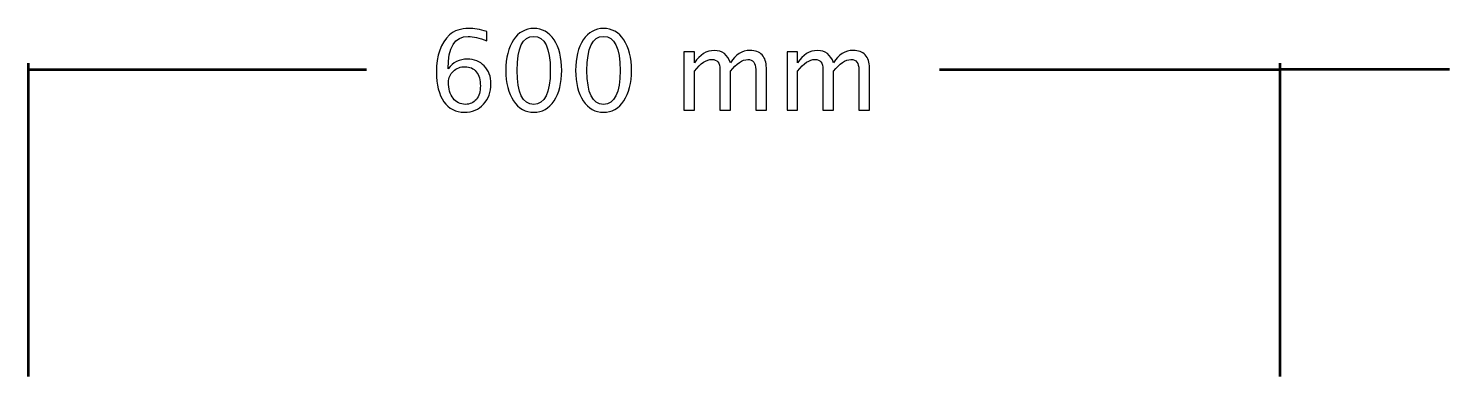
# Model space of a CAD drawing. Header units: centimetres. Extents: x -139 to 139, y -98 to 100.
# Drawn here: x -122 to -53.9, y 23.8 to 40.5 of the extents above; entities that cross this region are included whole.
import ezdxf

# ---------------------------------------------------------------- set-up
doc = ezdxf.new("R2010")
doc.units = ezdxf.units.CM
doc.header["$MEASUREMENT"] = 0
doc.layers.add('Layer 1', color=7, linetype='Continuous')

msp = doc.modelspace()

# ---------------------------------------------------------------- linework, layer by layer
at = {"layer": 'Layer 1'}
for points, knots in [([(-101.88658, 38.52203), (-101.64317, 38.83688), (-101.33713, 38.99475), (-100.96848, 38.99475), (-100.96848, 38.99475), (-100.63422, 38.99475), (-100.36082, 38.88451), (-100.14739, 38.66314), (-100.14739, 38.66314), (-99.93484, 38.44177), (-99.82813, 38.15779), (-99.82813, 37.81118), (-99.82813, 37.81118), (-99.82813, 37.41343), (-99.94719, 37.08622), (-100.1862, 36.82958), (-100.1862, 36.82958), (-100.4252, 36.57293), (-100.72859, 36.44417), (-101.09813, 36.44417), (-101.09813, 36.44417), (-101.51793, 36.44417), (-101.84778, 36.61439), (-102.08502, 36.95393), (-102.08502, 36.95393), (-102.32315, 37.29436), (-102.44221, 37.76532), (-102.44221, 38.36592), (-102.44221, 38.36592), (-102.44221, 39.17555), (-102.23407, 39.7691), (-101.81867, 40.14833), (-101.81867, 40.14833), (-101.5929, 40.35647), (-101.28069, 40.46054), (-100.88293, 40.46054), (-100.88293, 40.46054), (-100.65186, 40.46054), (-100.36523, 40.41292), (-100.02392, 40.31767), (-100.02392, 40.31767), (-100.02392, 40.31767), (-100.02392, 39.87317), (-100.02392, 39.87317), (-100.02392, 39.87317), (-100.38464, 40.01075), (-100.68097, 40.07954), (-100.9138, 40.07954), (-100.9138, 40.07954), (-101.56203, 40.07954), (-101.88658, 39.56008), (-101.88658, 38.52203)], [0, 0, 0, 0, 0.07142857, 0.07142857, 0.07142857, 0.07142857, 0.14285714, 0.14285714, 0.14285714, 0.14285714, 0.21428571, 0.21428571, 0.21428571, 0.21428571, 0.28571429, 0.28571429, 0.28571429, 0.28571429, 0.35714286, 0.35714286, 0.35714286, 0.35714286, 0.42857143, 0.42857143, 0.42857143, 0.42857143, 0.5, 0.5, 0.5, 0.5, 0.57142857, 0.57142857, 0.57142857, 0.57142857, 0.64285714, 0.64285714, 0.64285714, 0.64285714, 0.71428571, 0.71428571, 0.71428571, 0.71428571, 0.78571429, 0.78571429, 0.78571429, 0.78571429, 0.85714286, 0.85714286, 0.85714286, 0.85714286, 1, 1, 1, 1]), ([(-97.7785, 36.44417), (-98.17978, 36.44417), (-98.50345, 36.6285), (-98.74863, 36.99627), (-98.74863, 36.99627), (-98.9947, 37.36404), (-99.11729, 37.84911), (-99.11729, 38.45236), (-99.11729, 38.45236), (-99.11729, 39.0556), (-98.9947, 39.54067), (-98.74863, 39.90844), (-98.74863, 39.90844), (-98.50345, 40.27621), (-98.17978, 40.46054), (-97.7785, 40.46054), (-97.7785, 40.46054), (-97.37545, 40.46054), (-97.05177, 40.2771), (-96.80659, 39.91021), (-96.80659, 39.91021), (-96.5623, 39.54332), (-96.43971, 39.05737), (-96.43971, 38.45236), (-96.43971, 38.45236), (-96.43971, 37.84911), (-96.5623, 37.36404), (-96.80659, 36.99627), (-96.80659, 36.99627), (-97.05177, 36.6285), (-97.37545, 36.44417), (-97.7785, 36.44417)], [0, 0, 0, 0, 0.11111111, 0.11111111, 0.11111111, 0.11111111, 0.22222222, 0.22222222, 0.22222222, 0.22222222, 0.33333333, 0.33333333, 0.33333333, 0.33333333, 0.44444444, 0.44444444, 0.44444444, 0.44444444, 0.55555556, 0.55555556, 0.55555556, 0.55555556, 0.66666667, 0.66666667, 0.66666667, 0.66666667, 0.77777778, 0.77777778, 0.77777778, 0.77777778, 1, 1, 1, 1]), ([(-94.43241, 36.44417), (-94.83369, 36.44417), (-95.15736, 36.6285), (-95.40254, 36.99627), (-95.40254, 36.99627), (-95.64861, 37.36404), (-95.7712, 37.84911), (-95.7712, 38.45236), (-95.7712, 38.45236), (-95.7712, 39.0556), (-95.64861, 39.54067), (-95.40254, 39.90844), (-95.40254, 39.90844), (-95.15736, 40.27621), (-94.83369, 40.46054), (-94.43241, 40.46054), (-94.43241, 40.46054), (-94.02936, 40.46054), (-93.70568, 40.2771), (-93.4605, 39.91021), (-93.4605, 39.91021), (-93.21621, 39.54332), (-93.09362, 39.05737), (-93.09362, 38.45236), (-93.09362, 38.45236), (-93.09362, 37.84911), (-93.21621, 37.36404), (-93.4605, 36.99627), (-93.4605, 36.99627), (-93.70568, 36.6285), (-94.02936, 36.44417), (-94.43241, 36.44417)], [0, 0, 0, 0, 0.11111111, 0.11111111, 0.11111111, 0.11111111, 0.22222222, 0.22222222, 0.22222222, 0.22222222, 0.33333333, 0.33333333, 0.33333333, 0.33333333, 0.44444444, 0.44444444, 0.44444444, 0.44444444, 0.55555556, 0.55555556, 0.55555556, 0.55555556, 0.66666667, 0.66666667, 0.66666667, 0.66666667, 0.77777778, 0.77777778, 0.77777778, 0.77777778, 1, 1, 1, 1]), ([(-97.77938, 36.82517), (-97.24933, 36.82517), (-96.98475, 37.36756), (-96.98475, 38.45236), (-96.98475, 38.45236), (-96.98475, 39.53715), (-97.24933, 40.07954), (-97.77938, 40.07954), (-97.77938, 40.07954), (-98.30766, 40.07954), (-98.57224, 39.53715), (-98.57224, 38.45236), (-98.57224, 38.45236), (-98.57224, 37.36756), (-98.30766, 36.82517), (-97.77938, 36.82517)], [0, 0, 0, 0, 0.2, 0.2, 0.2, 0.2, 0.4, 0.4, 0.4, 0.4, 0.6, 0.6, 0.6, 0.6, 1, 1, 1, 1]), ([(-94.43329, 36.82517), (-93.90324, 36.82517), (-93.63866, 37.36756), (-93.63866, 38.45236), (-93.63866, 38.45236), (-93.63866, 39.53715), (-93.90324, 40.07954), (-94.43329, 40.07954), (-94.43329, 40.07954), (-94.96157, 40.07954), (-95.22615, 39.53715), (-95.22615, 38.45236), (-95.22615, 38.45236), (-95.22615, 37.36756), (-94.96157, 36.82517), (-94.43329, 36.82517)], [0, 0, 0, 0, 0.2, 0.2, 0.2, 0.2, 0.4, 0.4, 0.4, 0.4, 0.6, 0.6, 0.6, 0.6, 1, 1, 1, 1]), ([(-90.57655, 36.53942), (-90.57655, 36.53942), (-90.57655, 39.344), (-90.57655, 39.344), (-90.57655, 39.344), (-90.57655, 39.344), (-90.06855, 39.344), (-90.06855, 39.344), (-90.06855, 39.344), (-90.06855, 39.344), (-90.06855, 38.81395), (-90.06855, 38.81395), (-90.06855, 38.81395), (-89.82073, 39.20642), (-89.50323, 39.40221), (-89.11429, 39.40221), (-89.11429, 39.40221), (-88.73946, 39.40221), (-88.48458, 39.20642), (-88.34876, 38.81395), (-88.34876, 38.81395), (-88.10799, 39.20994), (-87.79402, 39.4075), (-87.40861, 39.4075), (-87.40861, 39.4075), (-87.16255, 39.4075), (-86.97117, 39.33518), (-86.83447, 39.18966), (-86.83447, 39.18966), (-86.69776, 39.04414), (-86.62897, 38.84041), (-86.62897, 38.57847), (-86.62897, 38.57847), (-86.62897, 38.57847), (-86.62897, 36.53942), (-86.62897, 36.53942), (-86.62897, 36.53942), (-86.62897, 36.53942), (-87.13697, 36.53942), (-87.13697, 36.53942), (-87.13697, 36.53942), (-87.13697, 36.53942), (-87.13697, 38.49469), (-87.13697, 38.49469), (-87.13697, 38.49469), (-87.13697, 38.81395), (-87.26397, 38.97358), (-87.51797, 38.97358), (-87.51797, 38.97358), (-87.78167, 38.97358), (-88.0586, 38.78749), (-88.34876, 38.41443), (-88.34876, 38.41443), (-88.34876, 38.41443), (-88.34876, 36.53942), (-88.34876, 36.53942), (-88.34876, 36.53942), (-88.34876, 36.53942), (-88.85676, 36.53942), (-88.85676, 36.53942), (-88.85676, 36.53942), (-88.85676, 36.53942), (-88.85676, 38.49645), (-88.85676, 38.49645), (-88.85676, 38.49645), (-88.85676, 38.81836), (-88.98552, 38.97888), (-89.24393, 38.97888), (-89.24393, 38.97888), (-89.50058, 38.97888), (-89.77575, 38.7919), (-90.06855, 38.41708), (-90.06855, 38.41708), (-90.06855, 38.41708), (-90.06855, 36.53942), (-90.06855, 36.53942), (-90.06855, 36.53942), (-90.06855, 36.53942), (-90.57655, 36.53942), (-90.57655, 36.53942)], [0, 0, 0, 0, 0.04761905, 0.04761905, 0.04761905, 0.04761905, 0.0952381, 0.0952381, 0.0952381, 0.0952381, 0.14285714, 0.14285714, 0.14285714, 0.14285714, 0.19047619, 0.19047619, 0.19047619, 0.19047619, 0.23809524, 0.23809524, 0.23809524, 0.23809524, 0.28571429, 0.28571429, 0.28571429, 0.28571429, 0.33333333, 0.33333333, 0.33333333, 0.33333333, 0.38095238, 0.38095238, 0.38095238, 0.38095238, 0.42857143, 0.42857143, 0.42857143, 0.42857143, 0.47619048, 0.47619048, 0.47619048, 0.47619048, 0.52380952, 0.52380952, 0.52380952, 0.52380952, 0.57142857, 0.57142857, 0.57142857, 0.57142857, 0.61904762, 0.61904762, 0.61904762, 0.61904762, 0.66666667, 0.66666667, 0.66666667, 0.66666667, 0.71428571, 0.71428571, 0.71428571, 0.71428571, 0.76190476, 0.76190476, 0.76190476, 0.76190476, 0.80952381, 0.80952381, 0.80952381, 0.80952381, 0.85714286, 0.85714286, 0.85714286, 0.85714286, 0.9047619, 0.9047619, 0.9047619, 0.9047619, 1, 1, 1, 1]), ([(-85.6359, 36.53942), (-85.6359, 36.53942), (-85.6359, 39.344), (-85.6359, 39.344), (-85.6359, 39.344), (-85.6359, 39.344), (-85.1279, 39.344), (-85.1279, 39.344), (-85.1279, 39.344), (-85.1279, 39.344), (-85.1279, 38.81395), (-85.1279, 38.81395), (-85.1279, 38.81395), (-84.88008, 39.20642), (-84.56258, 39.40221), (-84.17364, 39.40221), (-84.17364, 39.40221), (-83.79881, 39.40221), (-83.54393, 39.20642), (-83.40811, 38.81395), (-83.40811, 38.81395), (-83.16734, 39.20994), (-82.85337, 39.4075), (-82.46796, 39.4075), (-82.46796, 39.4075), (-82.2219, 39.4075), (-82.03052, 39.33518), (-81.89382, 39.18966), (-81.89382, 39.18966), (-81.75711, 39.04414), (-81.68832, 38.84041), (-81.68832, 38.57847), (-81.68832, 38.57847), (-81.68832, 38.57847), (-81.68832, 36.53942), (-81.68832, 36.53942), (-81.68832, 36.53942), (-81.68832, 36.53942), (-82.19632, 36.53942), (-82.19632, 36.53942), (-82.19632, 36.53942), (-82.19632, 36.53942), (-82.19632, 38.49469), (-82.19632, 38.49469), (-82.19632, 38.49469), (-82.19632, 38.81395), (-82.32332, 38.97358), (-82.57732, 38.97358), (-82.57732, 38.97358), (-82.84102, 38.97358), (-83.11795, 38.78749), (-83.40811, 38.41443), (-83.40811, 38.41443), (-83.40811, 38.41443), (-83.40811, 36.53942), (-83.40811, 36.53942), (-83.40811, 36.53942), (-83.40811, 36.53942), (-83.91611, 36.53942), (-83.91611, 36.53942), (-83.91611, 36.53942), (-83.91611, 36.53942), (-83.91611, 38.49645), (-83.91611, 38.49645), (-83.91611, 38.49645), (-83.91611, 38.81836), (-84.04487, 38.97888), (-84.30328, 38.97888), (-84.30328, 38.97888), (-84.55993, 38.97888), (-84.8351, 38.7919), (-85.1279, 38.41708), (-85.1279, 38.41708), (-85.1279, 38.41708), (-85.1279, 36.53942), (-85.1279, 36.53942), (-85.1279, 36.53942), (-85.1279, 36.53942), (-85.6359, 36.53942), (-85.6359, 36.53942)], [0, 0, 0, 0, 0.04761905, 0.04761905, 0.04761905, 0.04761905, 0.0952381, 0.0952381, 0.0952381, 0.0952381, 0.14285714, 0.14285714, 0.14285714, 0.14285714, 0.19047619, 0.19047619, 0.19047619, 0.19047619, 0.23809524, 0.23809524, 0.23809524, 0.23809524, 0.28571429, 0.28571429, 0.28571429, 0.28571429, 0.33333333, 0.33333333, 0.33333333, 0.33333333, 0.38095238, 0.38095238, 0.38095238, 0.38095238, 0.42857143, 0.42857143, 0.42857143, 0.42857143, 0.47619048, 0.47619048, 0.47619048, 0.47619048, 0.52380952, 0.52380952, 0.52380952, 0.52380952, 0.57142857, 0.57142857, 0.57142857, 0.57142857, 0.61904762, 0.61904762, 0.61904762, 0.61904762, 0.66666667, 0.66666667, 0.66666667, 0.66666667, 0.71428571, 0.71428571, 0.71428571, 0.71428571, 0.76190476, 0.76190476, 0.76190476, 0.76190476, 0.80952381, 0.80952381, 0.80952381, 0.80952381, 0.85714286, 0.85714286, 0.85714286, 0.85714286, 0.9047619, 0.9047619, 0.9047619, 0.9047619, 1, 1, 1, 1]), ([(-100.33613, 37.71064), (-100.33613, 37.99374), (-100.40139, 38.21776), (-100.5328, 38.38268), (-100.5328, 38.38268), (-100.66421, 38.5476), (-100.84413, 38.62963), (-101.07255, 38.62963), (-101.07255, 38.62963), (-101.29039, 38.62963), (-101.47648, 38.55731), (-101.6317, 38.41179), (-101.6317, 38.41179), (-101.78781, 38.26715), (-101.86542, 38.09252), (-101.86542, 37.88879), (-101.86542, 37.88879), (-101.86542, 37.56777), (-101.79133, 37.31024), (-101.64405, 37.11621), (-101.64405, 37.11621), (-101.49588, 36.92218), (-101.30009, 36.82517), (-101.05668, 36.82517), (-101.05668, 36.82517), (-100.83531, 36.82517), (-100.6598, 36.90454), (-100.53016, 37.06329), (-100.53016, 37.06329), (-100.40051, 37.22204), (-100.33613, 37.43812), (-100.33613, 37.71064)], [0, 0, 0, 0, 0.11111111, 0.11111111, 0.11111111, 0.11111111, 0.22222222, 0.22222222, 0.22222222, 0.22222222, 0.33333333, 0.33333333, 0.33333333, 0.33333333, 0.44444444, 0.44444444, 0.44444444, 0.44444444, 0.55555556, 0.55555556, 0.55555556, 0.55555556, 0.66666667, 0.66666667, 0.66666667, 0.66666667, 0.77777778, 0.77777778, 0.77777778, 0.77777778, 1, 1, 1, 1])]:
    msp.add_open_spline(points, degree=3, knots=knots, dxfattribs=at)
at = {"layer": 'Layer 1', "lineweight": 53}
for points in [[(-122, 23.79104), (-122, 23.79104), (-122, 38.79104), (-122, 38.79104)], [(-122, 38.49998), (-122, 38.49998), (-105.795, 38.49998), (-105.795, 38.49998)], [(-78.33553, 38.49998), (-78.33553, 38.49998), (-62, 38.49998), (-62, 38.49998)], [(-62, 23.79104), (-62, 23.79104), (-62, 38.79104), (-62, 38.79104)], [(-62, 23.79104), (-62, 23.79104), (-62, 38.79104), (-62, 38.79104)], [(-53.87967, 38.49998), (-53.87967, 38.49998), (-62, 38.49998), (-62, 38.49998)]]:
    msp.add_open_spline(points, degree=3, dxfattribs=at)

doc.saveas('drawing.dxf')
